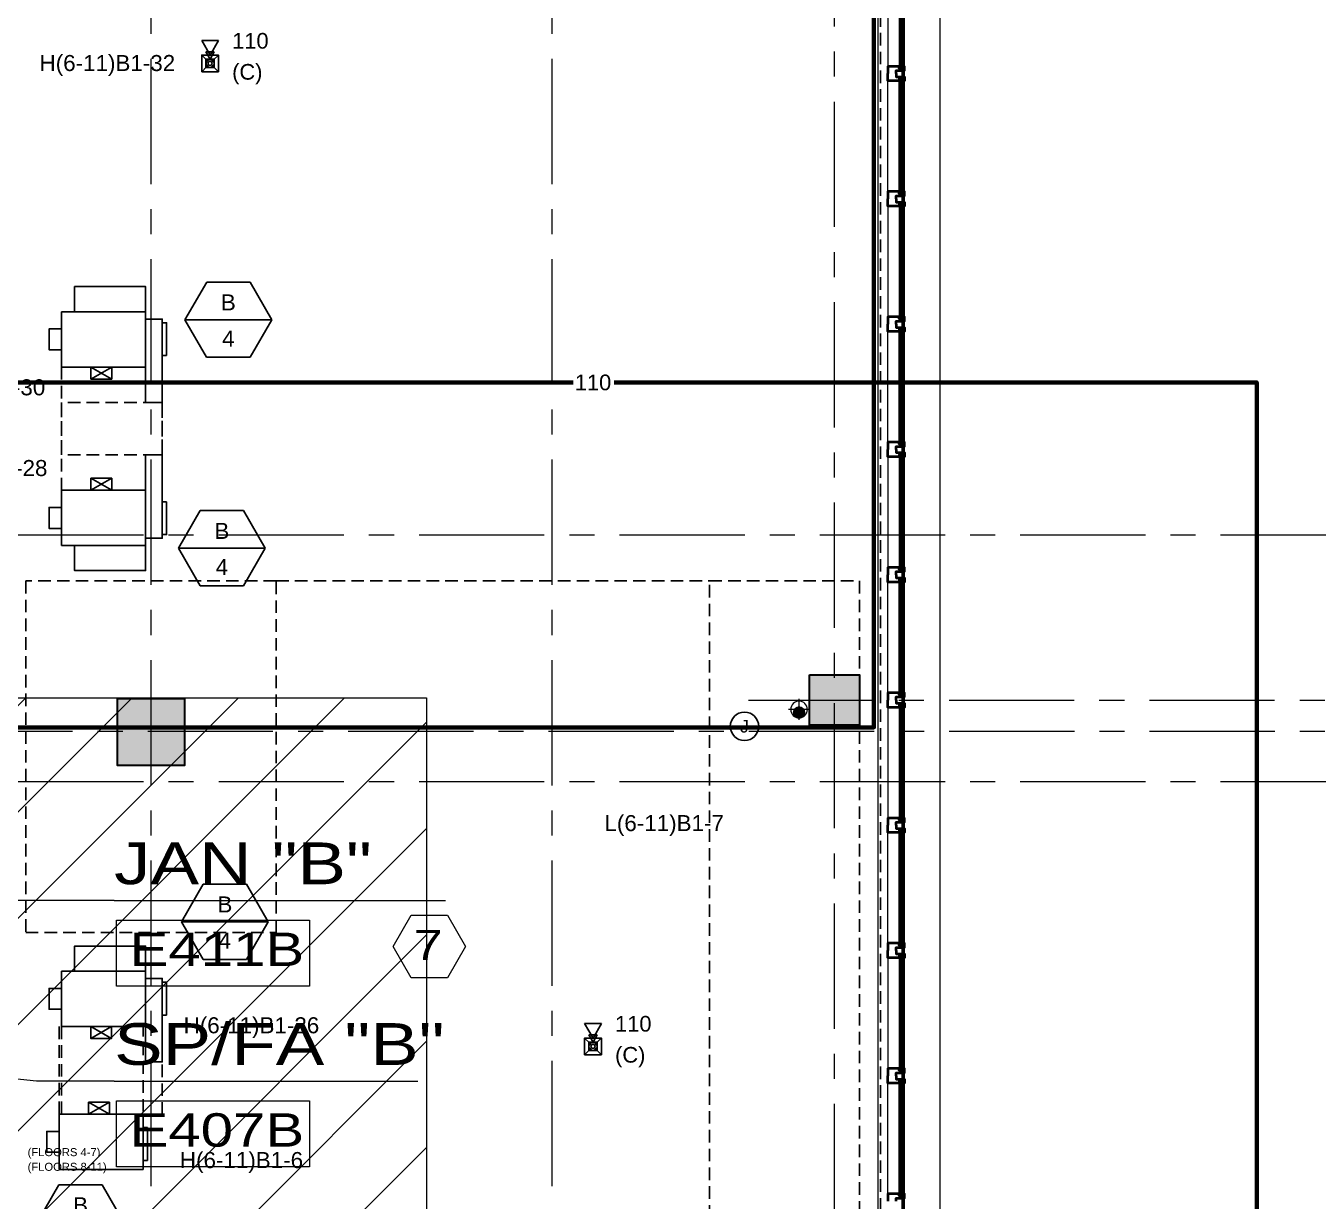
# Model space of a CAD drawing. Header units: inches. Extents: x -26500 to 0, y -3347 to 2257.
# Drawn here: x -21481 to -20862, y 702 to 1265 of the extents above; entities that cross this region are included whole.
import ezdxf
from ezdxf.enums import TextEntityAlignment as Align

# ---------------------------------------------------------------- set-up
doc = ezdxf.new("R2010")
doc.units = ezdxf.units.IN
doc.header["$LTSCALE"] = 48
doc.header["$MEASUREMENT"] = 0
for name, pattern in [('A104$0$CENTER', [2, 1.25, -0.25, 0.25, -0.25]), ('CENTER2', [1.125, 0.75, -0.125, 0.125, -0.125]), ('HIDDEN2', [0.1875, 0.125, -0.0625]), ('NB - 5th floor_plan$0$HIDDEN2', [0.1875, 0.125, -0.0625])]:
    doc.linetypes.add(name, pattern=pattern)
for name, color, linetype in [('0 @ 48', 7, 'Continuous'), ('0 @ 96', 7, 'Continuous'), ('A104$0$A-ANNO-PATT-1-8', 8, 'Continuous'), ('A104$0$A-ANNO-PATT-4-12', 8, 'Continuous'), ('A104$0$A-AREA-IDEN', 8, 'Continuous'), ('A104$0$A-COLS-COL1-8', 8, 'Continuous'), ('A104$0$A-COLS-COL4-12', 8, 'Continuous'), ('A104$0$A-FLOR-AWNG', 8, 'Continuous'), ('A104$0$A-FLOR-HLAREAS7-11', 8, 'Continuous'), ('A104$0$A-FLOR-SLAB', 8, 'Continuous'), ('A104$0$A-FLOR-SLEEVE-4-12', 8, 'Continuous'), ('A104$0$A-GLAZ', 8, 'Continuous'), ('A104$0$A-GRID-GRD3-12', 8, 'CENTER2'), ('A104$0$A-GRID-GRDP0-12', 8, 'Continuous'), ('A104$0$A-GRID-GRDP0-15', 8, 'Continuous'), ('A104$0$A-ROOF-LEAD-4-12', 8, 'Continuous'), ('A104$0$A-Roof-leader', 8, 'Continuous'), ('A104$0$C-PROP', 8, 'Continuous'), ('A604$0$A-ANNO-REVS-BULL', 8, 'Continuous'), ('A604$0$A-SHAD-PAT2', 8, 'Continuous'), ('ANNTEXT', 6, 'Continuous'), ('CLEAR', 1, 'HIDDEN2'), ('E-FIRE', 234, 'Continuous'), ('E-Powr-Circ', 232, 'Continuous'), ('E-Powr-Devc @ 96', 233, 'Continuous'), ('E-TEXT', 6, 'Continuous'), ('HAEQUIP', 94, 'Continuous'), ('M-HVAC-blck', 6, 'Continuous'), ('M-HVAC-clrn', 1, 'HIDDEN2'), ('M-HVAC-EQPM-FPTD', 94, 'Continuous'), ('M-HVAC-FUTR', 4, 'HIDDEN2'), ('M-HVAC-Supp', 93, 'Continuous'), ('M-HVAC-TEXT', 6, 'Continuous'), ('NB - 5th floor_plan$0$STCCOLS1', 1, 'NB - 5th floor_plan$0$HIDDEN2'), ('NB - 5th floor_plan$0$STDROPS', 1, 'NB - 5th floor_plan$0$HIDDEN2'), ('NB - 5th floor_plan$0$STSLABEDGE', 1, 'NB - 5th floor_plan$0$HIDDEN2'), ('XREF', 7, 'Continuous')]:
    doc.layers.add(name, color=color, linetype=linetype)
doc.layers.add('E-Fire-Covr', color=240, linetype='Continuous', lineweight=70, plot=False)
doc.styles.add('A104$0$Arial', font='arial.ttf', dxfattribs={"height": 0.07683851047904193})
doc.styles.add('A104$0$style-Arial', font='arial.ttf')
doc.styles.add('A604$0$style-Arial', font='arial.ttf')
doc.styles.add('M08', font='arial.ttf', dxfattribs={"height": 7.68})
doc.styles.add('MAMEP ANNO', font='arial.ttf', dxfattribs={"height": 0.1015625})

# ---------------------------------------------------------------- blocks, each defined once
blk = doc.blocks.new('A104')
at = {"layer": 'A104$0$A-FLOR-HLAREAS7-11', "lineweight": 0}
h = blk.add_hatch(dxfattribs=at)
h.set_pattern_fill('HATCH', color=256, style=0, pattern_type=2)
h.set_pattern_definition([(45, (-23760.126042, 1158.671092), (-25.45584412271571, 25.45584412271571), [])])
h.paths.add_polyline_path([(-21535.48155044582, 943.1574849016956), (-21289.02362206226, 943.1574849016956), (-21289.02362206226, 543.9097030693079), (-21535.48155044582, 543.9097030693079)])
at = {"layer": 'A104$0$A-ROOF-LEAD-4-12', "lineweight": 13}
h = blk.add_hatch(color=256, dxfattribs=at)
edge = h.paths.add_edge_path()
edge.add_arc((-21110.52391113202, 936.0952028507646), 3, 0, 360)
at = {"layer": 'A104$0$A-Roof-leader', "lineweight": 13}
h = blk.add_hatch(color=256, dxfattribs=at)
edge = h.paths.add_edge_path()
edge.add_arc((-21110.52391113202, 936.0952028507646), 3, 0, 360)
at = {"layer": 'A104$0$A-ANNO-PATT-1-8', "lineweight": 30, "extrusion": (0, 0, -1)}
blk.add_solid([(21437.02362203112, 942.7999763149196), (21405.02362203112, 942.7999763149196), (21437.02362203112, 910.7999763149196), (21405.02362203112, 910.7999763149196)], dxfattribs=at)
at = {"layer": 'A104$0$A-ANNO-PATT-4-12', "lineweight": 30}
blk.add_solid([(-21105.52391113202, 930.0952028507646), (-21081.52391113202, 930.0952028507646), (-21105.52391113202, 954.0952028507646), (-21081.52391113202, 954.0952028507646)], dxfattribs=at)
at = {"layer": 'A104$0$A-AREA-IDEN', "lineweight": 13}
for p, q in [((-21438.6568377802, 846.1225638335422, 0.2065939808425978), (-21279.92004175893, 846.1225638335422, 0.2065939808425978)), ((-21438.6568377802, 759.5893055937614, 0.2065939808425978), (-21293.11522445128, 759.5893055937614, 0.2065939808425978))]:
    blk.add_line(p, q, dxfattribs=at)
at = {"layer": 'A104$0$A-AREA-IDEN', "lineweight": 0, "elevation": 0.2065939808425978, "flags": 128}
for points in [[(-21438.6568377802, 846.1225638335422), (-21488.2892299341, 846.1225638335422), (-21592.9877417651, 884.667116698398)], [(-21438.6568377802, 759.5893055937614), (-21475.78555567558, 759.5893055937614), (-21899.57326716927, 804.0789178942144)]]:
    blk.add_lwpolyline(points, dxfattribs=at)
at = {"layer": 'A104$0$A-AREA-IDEN', "lineweight": 13}
for points in [[(-21437.4570346306, 836.6058315500776, 0.2065939808425978), (-21345.01904250461, 836.6058315500776, 0.2065939808425978), (-21345.01904250461, 805.0763039910225, 0.2065939808425978), (-21437.4570346306, 805.0763039910225, 0.2065939808425978)], [(-21437.4570346306, 750.0725733102969, 0.2065939808425978), (-21345.01904250461, 750.0725733102969, 0.2065939808425978), (-21345.01904250461, 718.5430457512417, 0.2065939808425978), (-21437.4570346306, 718.5430457512417, 0.2065939808425978)]]:
    blk.add_3dface(points, dxfattribs=at)
at = {"layer": 'A104$0$A-COLS-COL1-8', "lineweight": 30}
blk.add_3dface([(-21437.02362203112, 942.7999763149196), (-21405.02362203112, 942.7999763149196), (-21405.02362203112, 910.7999763149196), (-21437.02362203112, 910.7999763149196)], dxfattribs=at)
at = {"layer": 'A104$0$A-COLS-COL4-12', "lineweight": 30}
blk.add_3dface([(-21105.52391113202, 954.0952028507646), (-21081.52391113202, 954.0952028507646), (-21081.52391113202, 930.0952028507646), (-21105.52391113202, 930.0952028507646)], dxfattribs=at)
at = {"layer": 'A104$0$A-FLOR-AWNG', "lineweight": 0}
blk.add_line((-21043.02364605272, 1560.001174646098), (-21043.02364605274, -35.90507535389735), dxfattribs=at)
at = {"layer": 'A104$0$A-FLOR-HLAREAS7-11', "lineweight": 0}
blk.add_3dface([(-21535.48155044582, 943.1574849016956), (-21289.02362206226, 943.1574849016956), (-21289.02362206226, 543.9097030693079), (-21535.48155044582, 543.9097030693079)], dxfattribs=at)
at = {"layer": 'A104$0$A-FLOR-SLAB', "lineweight": 0, "flags": 128}
blk.add_lwpolyline([(-23869.27306754608, 1530.34749504837), (-21072.77392211724, 1530.344907071458), (-21072.77392211724, -6.154496974105343), (-22489.27361117521, -6.154496974106298), (-22489.27361091716, 53.84483676237799), (-22872.77363294808, 53.84483676237801), (-22872.77363293029, -6.154496971624019), (-24409.27195154976, -6.154496971624022)], dxfattribs=at)
at = {"layer": 'A104$0$A-FLOR-SLEEVE-4-12', "lineweight": 0}
for p, q in [((-21110.52391113202, 932.5952028507646), (-21110.52391113202, 942.5952028507646)), ((-21105.52391113202, 937.5952028507646), (-21115.52391113202, 937.5952028507646))]:
    blk.add_line(p, q, dxfattribs=at)
at = {"layer": 'A104$0$A-FLOR-SLEEVE-4-12', "lineweight": 13, "extrusion": (0, 0, -1)}
blk.add_circle((21110.52391113202, 937.5952028507646), 4, dxfattribs=at)
at = {"layer": 'A104$0$A-GLAZ', "lineweight": 0}
for p, q in [((-21060.0239351225, -18.90515878295377), (-21060.02393512248, 1543.094924646097)), ((-21068.02393512248, 1298.594346266274), (-21068.02393512248, 1245.594346266275)), ((-21061.77393512248, 1299.344346266274), (-21061.77393512248, 1244.844346266275)), ((-21061.27393512248, 1299.344346266274), (-21061.27393512248, 1244.844346266275)), ((-21068.02393512248, 1185.5949246461), (-21068.02393512248, 1238.594924646099)), ((-21061.77393512248, 1184.844924646099), (-21061.77393512248, 1239.344924646099)), ((-21061.27393512248, 1184.844924646099), (-21061.27393512248, 1239.344924646099)), ((-21068.02393512248, 1178.594346266274), (-21068.02393512248, 1125.594346266274)), ((-21061.77393512248, 1179.344346266274), (-21061.77393512248, 1124.844346266274)), ((-21061.27393512248, 1179.344346266274), (-21061.27393512248, 1124.844346266274)), ((-21068.02393512248, 1065.594924646099), (-21068.02393512248, 1118.594924646099)), ((-21061.77393512248, 1064.844924646099), (-21061.77393512248, 1119.344924646098)), ((-21061.27393512248, 1064.844924646099), (-21061.27393512248, 1119.344924646098)), ((-21061.77393512248, 1059.344346266274), (-21061.77393512248, 1004.844346266274)), ((-21061.27393512248, 1059.344346266274), (-21061.27393512248, 1004.844346266274)), ((-21068.02393512248, 1058.594346266274), (-21068.02393512248, 1005.594346266274)), ((-21068.02393512248, 945.5949246460993), (-21068.02393512248, 998.5949246460991)), ((-21061.77393512248, 944.8449246460987), (-21061.77393512248, 999.3449246460984)), ((-21061.27393512248, 944.8449246460987), (-21061.27393512248, 999.3449246460984)), ((-21068.02393512249, 938.594346266275), (-21068.02393512249, 885.5943462662752)), ((-21061.77393512249, 939.344346266275), (-21061.77393512249, 884.8443462662752)), ((-21061.27393512249, 939.344346266275), (-21061.27393512249, 884.8443462662752)), ((-21061.77393512249, 824.8449246460995), (-21061.77393512249, 879.3449246460992)), ((-21061.27393512249, 824.8449246460995), (-21061.27393512249, 879.3449246460992)), ((-21068.02393512249, 825.5949246461001), (-21068.02393512249, 878.5949246460999)), ((-21068.02393512249, 818.5943462662749), (-21068.02393512249, 765.5943462662751)), ((-21061.77393512249, 819.3443462662749), (-21061.77393512249, 764.8443462662751)), ((-21061.27393512249, 819.3443462662749), (-21061.27393512249, 764.8443462662751)), ((-21068.02393512249, 705.5949246461), (-21068.02393512249, 758.5949246460998)), ((-21061.77393512249, 704.8449246460993), (-21061.77393512249, 759.3449246460991)), ((-21061.27393512249, 704.8449246460993), (-21061.27393512249, 759.3449246460991))]:
    blk.add_line(p, q, dxfattribs=at)
at = {"layer": 'A104$0$A-GLAZ', "lineweight": 40}
for p, q in [((-21062.27393512248, 1299.344346266274), (-21062.27393512248, 1244.844346266275)), ((-21061.02393512248, 1299.344346266274), (-21061.02393512248, 1244.844346266275)), ((-21062.27393512248, 1244.844346266275), (-21061.02393512248, 1244.844346266275)), ((-21062.27393512248, 1184.844924646099), (-21062.27393512248, 1239.344924646099)), ((-21062.27393512248, 1239.344924646099), (-21061.02393512248, 1239.344924646099)), ((-21061.02393512248, 1184.844924646099), (-21061.02393512248, 1239.344924646099)), ((-21062.27393512248, 1184.844924646099), (-21061.02393512248, 1184.844924646099)), ((-21062.27393512248, 1179.344346266274), (-21061.02393512248, 1179.344346266274)), ((-21062.27393512248, 1179.344346266274), (-21062.27393512248, 1124.844346266274)), ((-21061.02393512248, 1179.344346266274), (-21061.02393512248, 1124.844346266274)), ((-21062.27393512248, 1124.844346266274), (-21061.02393512248, 1124.844346266274)), ((-21062.27393512248, 1064.844924646099), (-21062.27393512248, 1119.344924646099)), ((-21062.27393512248, 1119.344924646099), (-21061.02393512248, 1119.344924646098)), ((-21061.02393512248, 1064.844924646099), (-21061.02393512248, 1119.344924646098)), ((-21062.27393512248, 1064.844924646099), (-21061.02393512248, 1064.844924646099)), ((-21062.27393512248, 1059.344346266274), (-21061.02393512248, 1059.344346266274)), ((-21062.27393512248, 1059.344346266274), (-21062.27393512248, 1004.844346266274)), ((-21061.02393512248, 1059.344346266274), (-21061.02393512248, 1004.844346266274)), ((-21062.27393512248, 1004.844346266274), (-21061.02393512248, 1004.844346266274)), ((-21062.27393512248, 944.8449246460987), (-21062.27393512248, 999.3449246460987)), ((-21062.27393512248, 999.3449246460987), (-21061.02393512248, 999.3449246460984)), ((-21061.02393512248, 944.8449246460987), (-21061.02393512248, 999.3449246460984)), ((-21062.27393512248, 944.8449246460987), (-21061.02393512248, 944.8449246460987)), ((-21062.27393512249, 939.344346266275), (-21061.02393512249, 939.344346266275)), ((-21062.27393512249, 939.344346266275), (-21062.27393512249, 884.8443462662752)), ((-21061.02393512249, 939.344346266275), (-21061.02393512249, 884.8443462662752)), ((-21062.27393512249, 884.8443462662752), (-21061.02393512249, 884.8443462662752)), ((-21062.27393512249, 824.8449246460995), (-21062.27393512249, 879.3449246460995)), ((-21062.27393512249, 879.3449246460995), (-21061.02393512249, 879.3449246460992)), ((-21061.02393512249, 824.8449246460995), (-21061.02393512249, 879.3449246460992)), ((-21062.27393512249, 824.8449246460995), (-21061.02393512249, 824.8449246460995)), ((-21062.27393512249, 819.3443462662749), (-21061.02393512249, 819.3443462662749)), ((-21062.27393512249, 819.3443462662749), (-21062.27393512249, 764.8443462662751)), ((-21061.02393512249, 819.3443462662749), (-21061.02393512249, 764.8443462662751)), ((-21062.27393512249, 764.8443462662751), (-21061.02393512249, 764.8443462662751)), ((-21062.27393512249, 704.8449246460993), (-21062.27393512249, 759.3449246460993)), ((-21062.27393512249, 759.3449246460993), (-21061.02393512249, 759.3449246460991)), ((-21061.02393512249, 704.8449246460993), (-21061.02393512249, 759.3449246460991)), ((-21062.27393512249, 704.8449246460993), (-21061.02393512249, 704.8449246460993))]:
    blk.add_line(p, q, dxfattribs=at)
at = {"layer": 'A104$0$A-GLAZ', "lineweight": 40, "flags": 128}
for points in [[(-21064.02393512248, 1242.094635456188), (-21064.02393512248, 1243.594346266276), (-21060.02393512248, 1243.594346266276), (-21060.02393512248, 1245.594346266274), (-21060.77393512248, 1245.594346266275), (-21060.77393512248, 1244.594346266275), (-21062.52393512248, 1244.594346266275), (-21062.52393512248, 1245.594346266275), (-21068.02393512248, 1245.594346266275), (-21068.02393512248, 1242.094635456188)], [(-21064.02393512248, 1242.094635456188), (-21064.02393512248, 1240.594924646099), (-21060.02393512248, 1240.594924646099), (-21060.02393512248, 1238.594924646099), (-21060.77393512248, 1238.594924646099), (-21060.77393512248, 1239.594924646099), (-21062.52393512248, 1239.594924646099), (-21062.52393512248, 1238.594924646099), (-21068.02393512248, 1238.594924646099), (-21068.02393512248, 1242.094635456188)], [(-21064.02393512248, 1182.094635456187), (-21064.02393512248, 1183.594924646099), (-21060.02393512248, 1183.594924646099), (-21060.02393512248, 1185.594924646099), (-21060.77393512248, 1185.594924646099), (-21060.77393512248, 1184.594924646099), (-21062.52393512248, 1184.594924646099), (-21062.52393512248, 1185.594924646099), (-21068.02393512248, 1185.5949246461), (-21068.02393512248, 1182.094635456188)], [(-21064.02393512248, 1182.094635456186), (-21064.02393512248, 1180.594346266274), (-21060.02393512248, 1180.594346266274), (-21060.02393512248, 1178.594346266274), (-21060.77393512248, 1178.594346266274), (-21060.77393512248, 1179.594346266274), (-21062.52393512248, 1179.594346266274), (-21062.52393512248, 1178.594346266274), (-21068.02393512248, 1178.594346266274), (-21068.02393512248, 1182.094635456186)], [(-21064.02393512248, 1122.094635456187), (-21064.02393512248, 1123.594346266276), (-21060.02393512248, 1123.594346266275), (-21060.02393512248, 1125.594346266274), (-21060.77393512248, 1125.594346266274), (-21060.77393512248, 1124.594346266274), (-21062.52393512248, 1124.594346266274), (-21062.52393512248, 1125.594346266274), (-21068.02393512248, 1125.594346266274), (-21068.02393512248, 1122.094635456187)], [(-21064.02393512248, 1122.094635456187), (-21064.02393512248, 1120.594924646099), (-21060.02393512248, 1120.594924646098), (-21060.02393512248, 1118.594924646098), (-21060.77393512248, 1118.594924646098), (-21060.77393512248, 1119.594924646098), (-21062.52393512248, 1119.594924646099), (-21062.52393512248, 1118.594924646099), (-21068.02393512248, 1118.594924646099), (-21068.02393512248, 1122.094635456187)], [(-21064.02393512248, 1062.094635456187), (-21064.02393512248, 1063.594924646099), (-21060.02393512248, 1063.594924646099), (-21060.02393512248, 1065.594924646099), (-21060.77393512248, 1065.594924646099), (-21060.77393512248, 1064.594924646099), (-21062.52393512248, 1064.594924646099), (-21062.52393512248, 1065.594924646099), (-21068.02393512248, 1065.594924646099), (-21068.02393512248, 1062.094635456188)], [(-21064.02393512248, 1062.094635456186), (-21064.02393512248, 1060.594346266274), (-21060.02393512248, 1060.594346266274), (-21060.02393512248, 1058.594346266274), (-21060.77393512248, 1058.594346266274), (-21060.77393512248, 1059.594346266274), (-21062.52393512248, 1059.594346266274), (-21062.52393512248, 1058.594346266274), (-21068.02393512248, 1058.594346266274), (-21068.02393512248, 1062.094635456186)], [(-21064.02393512248, 1002.094635456187), (-21064.02393512248, 1003.594346266276), (-21060.02393512248, 1003.594346266275), (-21060.02393512248, 1005.594346266274), (-21060.77393512248, 1005.594346266274), (-21060.77393512248, 1004.594346266274), (-21062.52393512248, 1004.594346266274), (-21062.52393512248, 1005.594346266274), (-21068.02393512248, 1005.594346266274), (-21068.02393512248, 1002.094635456187)], [(-21064.02393512248, 1002.094635456187), (-21064.02393512248, 1000.594924646099), (-21060.02393512248, 1000.594924646098), (-21060.02393512248, 998.5949246460984), (-21060.77393512248, 998.5949246460984), (-21060.77393512248, 999.5949246460984), (-21062.52393512248, 999.5949246460987), (-21062.52393512248, 998.5949246460987), (-21068.02393512248, 998.5949246460991), (-21068.02393512248, 1002.094635456187)], [(-21064.02393512248, 942.094635456187), (-21064.02393512248, 943.5949246460987), (-21060.02393512248, 943.5949246460987), (-21060.02393512248, 945.5949246460987), (-21060.77393512248, 945.5949246460987), (-21060.77393512248, 944.5949246460987), (-21062.52393512248, 944.5949246460987), (-21062.52393512248, 945.5949246460987), (-21068.02393512248, 945.5949246460993), (-21068.02393512248, 942.0946354561877)], [(-21064.02393512249, 942.0946354561867), (-21064.02393512249, 940.594346266275), (-21060.02393512249, 940.594346266275), (-21060.02393512249, 938.594346266275), (-21060.77393512249, 938.594346266275), (-21060.77393512249, 939.594346266275), (-21062.52393512249, 939.594346266275), (-21062.52393512249, 938.594346266275), (-21068.02393512249, 938.594346266275), (-21068.02393512249, 942.0946354561867)], [(-21064.02393512249, 882.0946354561883), (-21064.02393512249, 883.5943462662766), (-21060.02393512249, 883.5943462662761), (-21060.02393512249, 885.5943462662748), (-21060.77393512249, 885.5943462662752), (-21060.77393512249, 884.5943462662752), (-21062.52393512249, 884.5943462662752), (-21062.52393512249, 885.5943462662752), (-21068.02393512249, 885.5943462662752), (-21068.02393512249, 882.0946354561883)], [(-21064.02393512249, 882.0946354561883), (-21064.02393512249, 880.5949246460999), (-21060.02393512249, 880.5949246460992), (-21060.02393512249, 878.5949246460992), (-21060.77393512249, 878.5949246460992), (-21060.77393512249, 879.5949246460992), (-21062.52393512249, 879.5949246460995), (-21062.52393512249, 878.5949246460995), (-21068.02393512249, 878.5949246460999), (-21068.02393512249, 882.0946354561883)], [(-21064.02393512249, 822.0946354561878), (-21064.02393512249, 823.5949246460995), (-21060.02393512249, 823.5949246460995), (-21060.02393512249, 825.5949246460995), (-21060.77393512249, 825.5949246460995), (-21060.77393512249, 824.5949246460995), (-21062.52393512249, 824.5949246460995), (-21062.52393512249, 825.5949246460995), (-21068.02393512249, 825.5949246461001), (-21068.02393512249, 822.0946354561885)], [(-21064.02393512249, 822.0946354561866), (-21064.02393512249, 820.5943462662749), (-21060.02393512249, 820.5943462662749), (-21060.02393512249, 818.5943462662749), (-21060.77393512249, 818.5943462662749), (-21060.77393512249, 819.5943462662749), (-21062.52393512249, 819.5943462662749), (-21062.52393512249, 818.5943462662749), (-21068.02393512249, 818.5943462662749), (-21068.02393512249, 822.0946354561866)], [(-21064.02393512249, 762.0946354561881), (-21064.02393512249, 763.5943462662765), (-21060.02393512249, 763.594346266276), (-21060.02393512249, 765.5943462662747), (-21060.77393512249, 765.5943462662751), (-21060.77393512249, 764.5943462662751), (-21062.52393512249, 764.5943462662751), (-21062.52393512249, 765.5943462662751), (-21068.02393512249, 765.5943462662751), (-21068.02393512249, 762.0946354561881)], [(-21064.02393512249, 762.0946354561881), (-21064.02393512249, 760.5949246460998), (-21060.02393512249, 760.5949246460991), (-21060.02393512249, 758.5949246460991), (-21060.77393512249, 758.5949246460991), (-21060.77393512249, 759.5949246460991), (-21062.52393512249, 759.5949246460993), (-21062.52393512249, 758.5949246460993), (-21068.02393512249, 758.5949246460998), (-21068.02393512249, 762.0946354561881)], [(-21064.02393512249, 702.0946354561877), (-21064.02393512249, 703.5949246460993), (-21060.02393512249, 703.5949246460993), (-21060.02393512249, 705.5949246460993), (-21060.77393512249, 705.5949246460993), (-21060.77393512249, 704.5949246460993), (-21062.52393512249, 704.5949246460993), (-21062.52393512249, 705.5949246460993), (-21068.02393512249, 705.5949246461), (-21068.02393512249, 702.0946354561884)]]:
    blk.add_lwpolyline(points, dxfattribs=at)
at = {"layer": 'A104$0$A-GRID-GRD3-12', "linetype": 'A104$0$CENTER', "lineweight": 0}
blk.add_line((-21134.67834518433, 942.0952028507646), (-20458.57198203434, 942.0952028507646), dxfattribs=at)
at = {"layer": 'A104$0$A-GRID-GRDP0-12', "linetype": 'A104$0$CENTER', "lineweight": 0}
blk.add_line((-21093.52391113202, -79.32637161379375), (-21093.52391113202, 1922.98617637758), dxfattribs=at)
at = {"layer": 'A104$0$A-GRID-GRDP0-15', "linetype": 'A104$0$CENTER', "lineweight": 0}
for p, q in [((-21421.02362203524, 2113.236184367352), (-21421.02362198513, -676.904207786646)), ((-21229.02362203525, 2113.236184367352), (-21229.02362198513, -676.9042077866469)), ((-21061.02362183126, -3071.901732442065), (-21061.02362206226, 2112.44381519877)), ((-23884.56308005413, 1021.16966543879), (-20452.75765742801, 1021.16966543879)), ((-24110.5720660874, 927.1574136608536), (-20437.53836367614, 927.1574136608536)), ((-23884.56308005413, 903.1574136608535), (-20364.93221050551, 903.1574136608535))]:
    blk.add_line(p, q, dxfattribs=at)
at = {"layer": 'A104$0$C-PROP', "lineweight": 40, "flags": 128}
blk.add_lwpolyline([(-25004.54371020464, -676.9040772026252), (-24022.02391113202, 1542.094997091129), (-21061.02391113202, 1542.094997091129), (-21061.02391113202, -676.9042077866465)], dxfattribs=at)
at = {"layer": 'A104$0$A-AREA-IDEN', "lineweight": 13, "style": 'A104$0$style-Arial', "width": 1.246875153404916}
for s, p in [('E411B', (-21431.27297951248, 814.7190205264556, 0.2065939808425978)), ('E407B', (-21431.27297951248, 728.1857622866747, 0.2065939808425978))]:
    blk.add_text(s, height=15.99999803149606, dxfattribs=at).set_placement(p)
at = {"layer": 'A104$0$A-AREA-IDEN', "lineweight": 13, "char_height": 19.99999606299212, "attachment_point": 7, "line_spacing_factor": 0.5999999999999999, "style": 'A104$0$Arial'}
for s, insert in [('\\H1x;\\W1.24688;JAN "B"', (-21438.65782203217, 853.60156777055, 0.2065939808425978)), ('\\H1x;\\W1.24688;SP/FA "B"', (-21438.65782203217, 767.0683095307692, 0.2065939808425978))]:
    blk.add_mtext(s, dxfattribs=dict(at, insert=insert))
blk = doc.blocks.new('NB - 5th floor_plan')
at = {"layer": 'NB - 5th floor_plan$0$STCCOLS1', "color": 1, "linetype": 'NB - 5th floor_plan$0$HIDDEN2'}
for points in [[(-21105.52391113203, 954.0952028507645), (-21081.52391113203, 954.0952028507645), (-21081.52391113203, 930.0952028507645), (-21105.52391113203, 930.0952028507645)], [(-21437.02362203112, 942.7999763149196), (-21405.02362203112, 942.7999763149196), (-21405.02362203112, 910.7999763149196), (-21437.02362203112, 910.7999763149196)]]:
    blk.add_lwpolyline(points, close=True, dxfattribs=at)
at = {"layer": 'NB - 5th floor_plan$0$STDROPS', "color": 1, "linetype": 'NB - 5th floor_plan$0$HIDDEN2'}
blk.add_line((-21361.02362198216, 999.1574136608538), (-21153.52391105932, 999.1574136608538), dxfattribs=at)
for points in [[(-21481.02362198032, 830.7999735265189), (-21361.02362198216, 830.7999735265189), (-21361.02362201807, 999.1574136608538), (-21481.02362201623, 999.1574136608538)], [(-21081.52391113202, 271.2094702973191), (-21153.47391094773, 271.2094702973191), (-21153.47391094773, 999.1574136608538), (-21081.52391113202, 999.1574136608539)]]:
    blk.add_lwpolyline(points, close=True, dxfattribs=at)
at = {"layer": 'NB - 5th floor_plan$0$STSLABEDGE', "color": 1, "linetype": 'NB - 5th floor_plan$0$HIDDEN2', "elevation": 5.187665312702477e-09}
blk.add_lwpolyline([(-24410.52156799322, 169.3060793213114), (-24584.30811449412, 246.2546119852841), (-24082.68373545327, 1379.162853350025), (-23921.15154382087, 1307.640256380512), (-23870.52333274972, 1357.714387175689), (-23870.5233339066, 1531.597905350724), (-21297.5244918256, 1531.594730202109), (-21279.69231640294, 1531.595109546106), (-21071.52391113202, 1531.594916899873), (-21071.52391113202, -7.404507959323837), (-21293.43590952156, -7.404507959323869), (-21298.44294213802, -7.404507959323869), (-22490.52362216581, -7.404507959323869), (-22490.52362190775, 52.59482577716063), (-22871.5236219625, 52.59482577716063), (-22871.5236219447, -7.404507956841565), (-24410.52386562151, -7.404507956841565), (-24410.52156799322, 169.3060793213114)], dxfattribs=at)
blk = doc.blocks.new('A604')
at = {"layer": 'A604$0$A-ANNO-REVS-BULL', "lineweight": 13, "elevation": 2.065939808425839e-06, "flags": 128}
blk.add_lwpolyline([(-21296.33008297784, 839.0630429088029), (-21279.01003113474, 839.062738976363), (-21270.35026842261, 824.0629821261468), (-21279.01055755063, 809.0635292107459), (-21296.33060939373, 809.063833143184), (-21304.99037210587, 824.0635899934027), (-21296.33008297784, 839.0630429088029)], close=True, dxfattribs=at)
at = {"layer": 'A604$0$A-SHAD-PAT2', "lineweight": 13, "flags": 128}
blk.add_lwpolyline([(-23882.02544171219, 1543.098967364435), (-21061.02391113202, 1542.094913660854), (-21060.0239351225, -18.90515878295377), (-22502.02542366882, -18.90535355611656), (-22501.02362192488, 42.09488992039545), (-22861.02362195938, 42.09488992039545), (-22860.02186843659, -18.90535355363868), (-24422.02370657522, -18.90594292119416), (-24422.02370657522, 161.8251661693135), (-24599.4818619021, 240.3946472561305), (-24088.54629727042, 1394.335599269232), (-23923.44323906219, 1320.138195433339), (-23881.0233327522, 1362.094691125045), (-23882.02544171219, 1543.098967364435)], close=True, dxfattribs=at)
at = {"layer": 'A604$0$A-ANNO-REVS-BULL', "lineweight": 13, "style": 'A604$0$style-Arial', "width": 1.246875613619888}
blk.add_text('7', height=14.39999291338583, dxfattribs=at).set_placement((-21288.21950047052, 824.8148131171673, 2.065939808425839e-06), align=Align.MIDDLE_CENTER)
blk = doc.blocks.new('FA-StrobeSymbol-Anno')
at = {"color": 0, "linetype": 'ByBlock'}
for p, q in [((-0.04423561131389278, 0.04415269744518753), (-0.0737260188564875, 0.07358782907531065)), ((0.04415269744518753, 0.04423561131389137), (0.07358782907531206, 0.07372601885648748)), ((-0.04415269744518753, -0.04423561131389135), (-0.0735878290753135, -0.07372601885648748)), ((0.04423561131389135, -0.04415269744518752), (0.07372601885648464, -0.07358782907531065))]:
    blk.add_line(p, q, dxfattribs=at)
blk.add_circle((0, 0), 0.04032597464674632, dxfattribs=at)
blk = doc.blocks.new('*U770')
at = {"layer": '0 @ 48', "color": 0, "linetype": 'ByBlock', "xscale": 24, "yscale": 24, "zscale": 24}
blk.add_blockref('FA-StrobeSymbol-Anno', (0, 3.999999999999972), dxfattribs=at)
at = {"layer": '0 @ 96', "color": 0, "linetype": 'ByBlock', "xscale": 48, "yscale": 48, "zscale": 48}
blk.add_blockref('FA-StrobeSymbol-Anno', (0, 3.999999999999972), dxfattribs=at)
blk = doc.blocks.new('FA-Speaker-Anno')
at = {"color": 0, "linetype": 'ByBlock'}
for p, q in [((0.083333333333333, 0), (0.1562499999999994, 0.0416666666666665)), ((0.1562499999999994, -0.0416666666666665), (0.083333333333333, 0)), ((0.1562499999999994, 0.0416666666666665), (0.1562499999999994, -0.0416666666666665))]:
    blk.add_line(p, q, dxfattribs=at)
blk.add_lwpolyline([(0, 0.0416666666666665), (0.083333333333333, 0.0416666666666665), (0.083333333333333, -0.0416666666666665), (0, -0.0416666666666665)], close=True, dxfattribs=at)
blk = doc.blocks.new('*U771')
at = {"layer": '0 @ 48', "color": 0, "linetype": 'ByBlock', "xscale": 48, "yscale": 48, "zscale": 48, "rotation": 90}
blk.add_blockref('FA-Speaker-Anno', (-1.898821519314985e-15, 1.999999999999979), dxfattribs=at)
at = {"layer": '0 @ 96', "color": 0, "linetype": 'ByBlock', "xscale": 96, "yscale": 96, "zscale": 96, "rotation": 90}
blk.add_blockref('FA-Speaker-Anno', (-2.02128619922972e-15, -1.243449787580175e-14), dxfattribs=at)
blk = doc.blocks.new('*U149')
at = {"layer": 'E-Fire-Covr'}
blk.add_lwpolyline([(10.15365277352731, 321.9999999999999), (318, 321.9999999999999), (318, -314.0000000000001), (-318, -314.0000000000001), (-318, 321.9999999999999), (-9.514662369719645, 321.9999999999999)], dxfattribs=at)
for name in ['*U771', '*U770']:
    blk.add_blockref(name, (0, 0))
at = {"color": 6, "style": 'MAMEP ANNO'}
for s, p in [('110', (10.55447298205399, 11.07769781022277)), ('(C)', (10.55447298205399, -3.784226740585005))]:
    blk.add_text(s, height=7.5, dxfattribs=at).set_placement(p)
at = {"layer": 'E-Fire-Covr', "style": 'MAMEP ANNO'}
blk.add_text('110', height=7.5, dxfattribs=at).set_placement((0, 321.9999999999999), align=Align.MIDDLE_CENTER)
blk = doc.blocks.new('Symbol-Thermostat-Anno')
at = {"color": 0, "linetype": 'ByBlock'}
blk.add_circle((0, 0), 0.07109375000000001, dxfattribs=at)
at = {"color": 0, "linetype": 'ByBlock', "style": 'MAMEP ANNO'}
blk.add_attdef('T', text='', height=0.0625, dxfattribs=at).set_placement((0, 0), align=Align.MIDDLE)
blk = doc.blocks.new('A$C73FD2CE6')
at = {"layer": 'M-HVAC-blck'}
for p, q in [((10.41146786481431, 35.99999959071624), (9.2725531430915e-07, 18.01106282977503)), ((10.41146786481431, 35.99999959071624), (31.18333421489024, 35.99999959071624)), ((41.56922030890837, 17.96680987354034), (31.18333421489024, 35.99999959071624)), ((9.2725531430915e-07, 18.01106282977503), (10.37314368052284, -4.09283529734239e-07)), ((0.01274426800591755, 17.98893635165769), (41.55647696815777, 17.98893635165769)), ((31.17055952539977, -4.09283529734239e-07), (41.56922030890837, 17.96680987354034)), ((10.37314368052193, -4.09283529734239e-07), (31.17055952539931, -4.09283529734239e-07))]:
    blk.add_line(p, q, dxfattribs=at)
at = {"layer": 'M-HVAC-TEXT', "style": 'M08'}
for tag, p in [('2', (20.78461061808184, 26.29646322778831)), ('1', (20.78461061808184, 8.988936351657685))]:
    blk.add_attdef(tag, text='', height=7.68, dxfattribs=at).set_placement(p, align=Align.MIDDLE)
blk = doc.blocks.new('A$C4BF10DA9')
at = {"layer": 'E-Powr-Circ'}
for p, q in [((20.00000296295684, 42.00000089890455), (30.00000296295684, 36.25000089890455)), ((20.00000296295684, 36.25000089890455), (30.00000296295684, 42.00000089890455))]:
    blk.add_line(p, q, dxfattribs=at)
at = {"layer": 'M-HVAC-clrn', "flags": 128}
blk.add_lwpolyline([(6.000002962956842, 42.00000089890455), (6.000002962956842, 8.989045454654843e-07), (54.25000296295684, 8.989045454654843e-07), (54.25000296295684, 25.00000089890455)], dxfattribs=at)
at = {"layer": 'M-HVAC-EQPM-FPTD'}
for p, q in [((6.000002962956842, 68.50000089890455), (6.000002962956842, 42.00000089890455)), ((46.25000296295684, 68.50000089890455), (6.000002962956842, 68.50000089890455)), ((46.25000296295684, 42.00000089890455), (46.25000296295684, 68.50000089890455)), ((6.000002962956842, 42.00000089890455), (46.25000296295684, 42.00000089890455))]:
    blk.add_line(p, q, dxfattribs=at)
for points in [[(12.25000296295684, 68.50000089890455), (46.25000296295684, 68.50000089890455), (46.25000296295684, 80.50000089890455), (12.25000296295684, 80.50000089890455)], [(46.25000296295684, 25.00000089890455), (54.25000296295684, 25.00000089890455), (54.25000296295684, 65.00000089890455), (46.25000296295684, 65.00000089890455)], [(6.000002962956842, 50.25000089890455), (6.000002962956842, 60.25000089890455), (2.962956841656705e-06, 60.25000089890455), (2.962956841656705e-06, 50.25000089890455)], [(30.00000296295684, 42.00000089890455), (20.00000296295684, 42.00000089890455), (20.00000296295684, 36.25000089890455), (30.00000296295684, 36.25000089890455)]]:
    blk.add_lwpolyline(points, close=True, dxfattribs=at)
at = {"layer": 'M-HVAC-Supp'}
blk.add_lwpolyline([(56.25000296295684, 47.50000089890455), (56.25000296295684, 63.25000089890455), (54.25000296295684, 63.25000089890455), (54.25000296295684, 47.50000089890455)], close=True, dxfattribs=at)
blk = doc.blocks.new('FPTD INT')
at = {"layer": 'CLEAR', "flags": 128}
blk.add_lwpolyline([(-26603.13085484847, -1659.437166653537), (-26603.13085484847, -1701.437166653537), (-26562.88085484847, -1701.437166653537), (-26562.88085484847, -1659.437166653537)], dxfattribs=at)
at = {"layer": 'E-Powr-Circ'}
for p, q in [((-26589.13085484847, -1665.187166653537), (-26579.13085484847, -1659.437166653537)), ((-26579.13085484847, -1665.187166653537), (-26589.13085484847, -1659.437166653537))]:
    blk.add_line(p, q, dxfattribs=at)
at = {"layer": 'HAEQUIP'}
for p, q in [((-26562.88085484847, -1632.937166653537), (-26603.13085484847, -1632.937166653537)), ((-26603.13085484847, -1632.937166653537), (-26603.13085484847, -1659.437166653537)), ((-26562.88085484847, -1659.437166653537), (-26562.88085484847, -1632.937166653537)), ((-26603.13085484847, -1659.437166653537), (-26562.88085484847, -1659.437166653537))]:
    blk.add_line(p, q, dxfattribs=at)
for points in [[(-26560.88085484847, -1653.012166653537), (-26560.88085484847, -1637.262166653537), (-26562.88085484847, -1637.262166653537), (-26562.88085484847, -1653.012166653537)], [(-26603.13085484847, -1651.187166653537), (-26603.13085484847, -1641.187166653537), (-26609.13085484847, -1641.187166653537), (-26609.13085484847, -1651.187166653537)], [(-26579.13085484847, -1659.437166653537), (-26589.13085484847, -1659.437166653537), (-26589.13085484847, -1665.187166653537), (-26579.13085484847, -1665.187166653537)]]:
    blk.add_lwpolyline(points, close=True, dxfattribs=at)

msp = doc.modelspace()

# ---------------------------------------------------------------- block references
at = {"layer": 'E-FIRE'}
for p in [(-21392.69286231148, 1243.009449684825), (-21209.24280192308, 772.2192852613225)]:
    msp.add_blockref('*U149', p, dxfattribs=at)
at = {"layer": 'E-Powr-Devc @ 96', "xscale": 96, "yscale": 96, "zscale": 96}
msp.add_blockref('Symbol-Thermostat-Anno', (-21136.67499990687, 929.4999999999977), dxfattribs=at).add_auto_attribs({'T': 'J'})
at = {"layer": 'M-HVAC-blck'}
for p, values in [((-21404.72986507505, 1106.253883213905), {'2': 'B', '1': '4'}), ((-21407.82564831864, 996.8177350542937), {'2': 'B', '1': '4'}), ((-21406.37472157142, 817.9043646483087), {'2': 'B', '1': '4'}), ((-21475.50615954912, 673.8366650473417), {'2': 'B', '1': '-'})]:
    msp.add_blockref('A$C73FD2CE6', p, dxfattribs=at).add_auto_attribs(values)
at = {"layer": 'M-HVAC-EQPM-FPTD', "xscale": -1, "rotation": 180}
for name, p in [('A$C4BF10DA9', (-21469.82317400341, 1084.583350142659)), ('FPTD INT', (5138.199075443499, -915.6909053361053))]:
    msp.add_blockref(name, p, dxfattribs=at)
at = {"layer": 'M-HVAC-FUTR'}
for p in [(-21469.82318555765, 1059.583348344695), (-21469.84502215891, 743.7462604185291)]:
    msp.add_blockref('A$C4BF10DA9', p, dxfattribs=at)
at = {"layer": 'XREF'}
for name in ['A104', 'NB - 5th floor_plan', 'A604']:
    msp.add_blockref(name, (0, 0), dxfattribs=at)

# ---------------------------------------------------------------- texts
at = {"layer": 'ANNTEXT', "char_height": 7.68, "attachment_point": 1, "style": 'M08'}
for s, insert in [('H(6-11)B1-32', (-21474.39390246009, 1251.028682607619)), ('H(6-11)B1-30', (-21536.63539936665, 1095.715303151639)), ('H(6-11)B1-28', (-21535.5927319019, 1057.056268056498)), ('H(6-11)B1-26', (-21405.38176949613, 790.1641885830304)), ('H(6-11)B1-6', (-21407.1537115896, 725.6200366557287))]:
    msp.add_mtext_dynamic_manual_height_columns(s, width=59.18108926864807, gutter_width=1, heights=[0], dxfattribs=dict(at, insert=insert))
at = {"layer": 'E-TEXT', "style": 'M08'}
for s, p in [('(FLOORS 4-7)', (-21480.10072079537, 723.6417357672906, 0.0006348441674595743)), ('(FLOORS 8-11)', (-21480.10072079537, 716.6252236646903, 0.0006348441674595743))]:
    msp.add_text(s, height=3.84, dxfattribs=at).set_placement(p)
at = {"layer": 'E-TEXT', "insert": (-21203.77049786048, 886.9999999999991), "char_height": 7.68, "attachment_point": 1, "style": 'M08'}
msp.add_mtext_dynamic_manual_height_columns('L(6-11)B1-7', width=61.7436593080638, gutter_width=1, heights=[0], dxfattribs=at)

doc.saveas('drawing.dxf')
